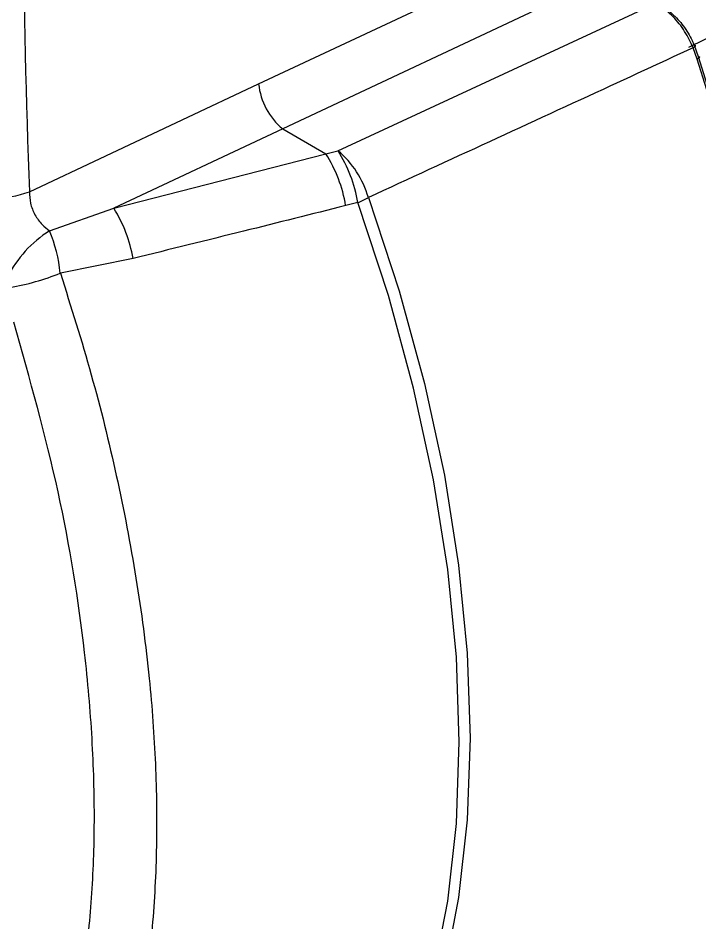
# Model space of a CAD drawing. Extents: x 7 to 113, y 1 to 87.
# Drawn here: x 12.616 to 13.849, y 2.91 to 4.545 of the extents above; entities that cross this region are included whole.
import ezdxf

# ---------------------------------------------------------------- set-up
doc = ezdxf.new("R2010")
doc.units = 0
doc.header["$MEASUREMENT"] = 0
doc.layers.add('OBJECT', color=7, linetype='CONTINUOUS')

msp = doc.modelspace()

# ---------------------------------------------------------------- linework, layer by layer
at = {"layer": 'OBJECT'}
for p, q in [((13.0509, 4.4262), (13.6213, 4.6943)), ((13.6836, 4.6217), (13.0945, 4.3448)), ((13.1945, 4.3053), (13.77, 4.5719)), ((13.8382, 4.4962), (13.8455, 4.4755)), ((13.8439, 4.4709), (13.8365, 4.4913)), ((12.6365, 4.2313), (13.0509, 4.4262)), ((13.0945, 4.3448), (12.7894, 4.2013)), ((13.0945, 4.3448), (13.1727, 4.2996)), ((12.7894, 4.2013), (13.1727, 4.2996)), ((13.1727, 4.2996), (13.1945, 4.3053)), ((13.2302, 4.2116), (13.2084, 4.2061)), ((12.673, 4.1606), (12.7894, 4.2013)), ((12.824, 4.1106), (12.6925, 4.0842))]:
    msp.add_line(p, q, dxfattribs=at)
at = {"layer": 'OBJECT', "flags": 128}
for points in [[(13.8286, 4.4927), (13.8842, 4.5198)], [(13.8382, 4.4962), (13.8393, 4.4961), (13.8401, 4.4958), (13.8404, 4.4953), (13.8404, 4.4947), (13.84, 4.4939), (13.8392, 4.4931), (13.838, 4.4922), (13.8365, 4.4913)], [(13.8455, 4.4755), (13.8467, 4.4754), (13.8475, 4.4752), (13.8479, 4.4747), (13.8479, 4.4741), (13.8475, 4.4734), (13.8466, 4.4726), (13.8454, 4.4718), (13.8439, 4.4709)], [(13.8439, 2.7441), (13.8962, 2.8501), (13.9394, 2.9655), (13.9733, 3.0897), (13.9977, 3.2219), (14.0123, 3.3614), (14.0172, 3.5075), (14.0123, 3.6591), (13.9977, 3.8156), (13.9733, 3.9759), (13.9394, 4.1392), (13.8962, 4.3045), (13.8439, 4.4709)], [(13.8455, 4.4755), (13.8976, 4.3099), (13.9407, 4.1453), (13.9744, 3.9826), (13.9987, 3.823), (14.0133, 3.6671), (14.0181, 3.5161), (14.0133, 3.3707), (13.9987, 3.2317), (13.9744, 3.1), (13.9407, 2.9764), (13.8976, 2.8614), (13.8455, 2.7559)], [(13.2494, 4.2208), (13.3049, 4.0523), (13.3508, 3.8847), (13.3868, 3.7191), (13.4126, 3.5564), (13.4282, 3.3978), (13.4334, 3.2442), (13.4282, 3.0966), (13.4126, 2.9559), (13.3868, 2.8231), (13.3508, 2.699), (13.3049, 2.5844), (13.2494, 2.48)], [(13.2302, 2.4749), (13.2856, 2.5791), (13.3313, 2.6934), (13.3673, 2.8172), (13.3931, 2.9497), (13.4086, 3.09), (13.4138, 3.2372), (13.4086, 3.3905), (13.3931, 3.5488), (13.3673, 3.711), (13.3313, 3.8763), (13.2856, 4.0435), (13.2302, 4.2116)]]:
    msp.add_lwpolyline(points, dxfattribs=at)
at = {"layer": 'OBJECT'}
for centre, radius, start, end in [((13.1748, 4.4402), 0.1247, 186.4503, 229.9107), ((12.9604, 4.1652), 0.2513, 9.3722, 32.3551), ((13.082, 4.1721), 0.1744, 16.2127, 49.8072), ((12.9823, 4.1707), 0.2513, 9.3514, 32.3723), ((12.5708, 4.4075), 0.1881, 249.4908, 290.4516), ((13.1012, 4.5053), 0.3208, 293.7031, 297.5042), ((12.576, 4.0679), 0.2516, 9.7479, 32.0151), ((12.7856, 3.9818), 0.2113, 122.203, 153.3483), ((12.4226, 4.056), 0.2713, 5.9641, 22.6805), ((12.5248, 4.5012), 0.4495, 279.8135, 291.9036)]:
    msp.add_arc(centre, radius, start, end, dxfattribs=at)
msp.add_ellipse((26.4342, 9.3921), major_axis=(8.654, 14.9534), ratio=0.719689, start_param=2.225246, end_param=2.289695, dxfattribs=at)
for points, knots in [([(13.8365, 4.4913), (13.8319, 4.5014), (13.8226, 4.5216), (13.8008, 4.5482), (13.7825, 4.5641), (13.7723, 4.5705), (13.77, 4.5719)], [0, 0, 0, 0, 0.302947, 0.605662, 0.913217, 1, 1, 1, 1]), ([(13.7771, 4.569), (13.7844, 4.5641), (13.799, 4.5543), (13.8196, 4.5313), (13.8322, 4.511), (13.837, 4.499), (13.8382, 4.4962)], [0, 0, 0, 0, 0.30101, 0.601823, 0.907076, 1, 1, 1, 1]), ([(13.8365, 4.4913), (13.7868, 4.4684), (13.5912, 4.3781), (13.3954, 4.288), (13.2494, 4.2208)], [0, 0, 0, 0, 0.254031, 1, 1, 1, 1]), ([(12.6365, 4.2313), (12.6368, 4.2244), (12.6373, 4.2104), (12.6459, 4.1894), (12.6582, 4.1721), (12.6684, 4.1642), (12.673, 4.1606)], [0, 0, 0, 0, 0.26233, 0.524835, 0.78459, 1, 1, 1, 1]), ([(13.2084, 4.2061), (13.1469, 4.1907), (13.0189, 4.1586), (12.8906, 4.127), (12.824, 4.1106)], [0, 0, 0, 0, 0.480478, 1, 1, 1, 1]), ([(12.6925, 4.0842), (12.7118, 4.023), (12.7506, 3.9005), (12.7959, 3.7159), (12.8312, 3.5321), (12.8542, 3.3579), (12.8659, 3.1964), (12.8678, 3.0463), (12.8602, 2.9021), (12.838, 2.727), (12.7984, 2.5718), (12.7441, 2.4373), (12.7097, 2.378), (12.6925, 2.3483)], [0, 0, 0, 0, 0.088765, 0.177531, 0.269416, 0.361302, 0.442441, 0.523579, 0.607061, 0.690543, 0.843256, 0.921628, 1, 1, 1, 1]), ([(12.6085, 2.422), (12.6363, 2.4803), (12.6925, 2.5984), (12.7324, 2.786), (12.7505, 2.9543), (12.7555, 3.0943), (12.7514, 3.2424), (12.7341, 3.4392), (12.6943, 3.6901), (12.6374, 3.8928), (12.6085, 3.9954)], [0, 0, 0, 0, 0.158308, 0.320393, 0.4075, 0.494607, 0.584228, 0.67385, 0.834938, 1, 1, 1, 1])]:
    msp.add_open_spline(points, degree=3, knots=knots, dxfattribs=at)

doc.saveas('drawing.dxf')
